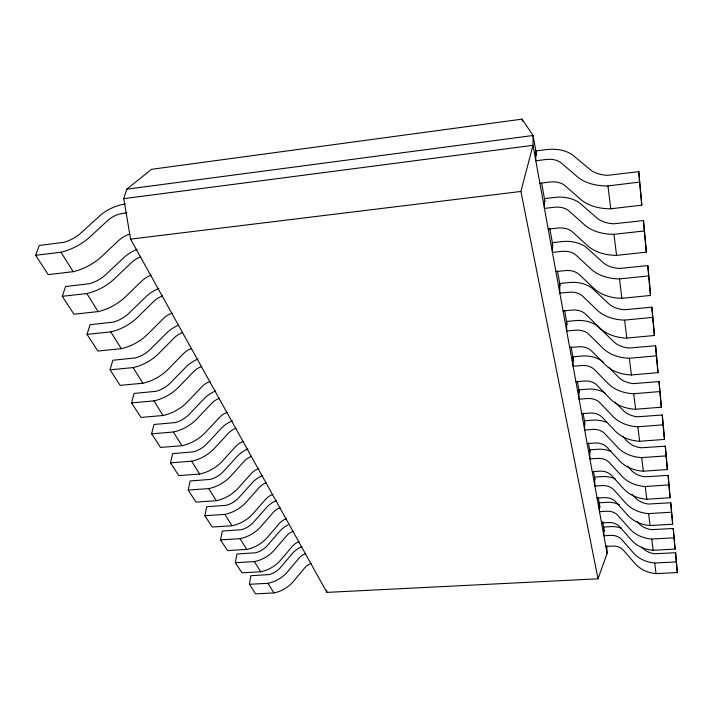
<?xml version="1.0" encoding="UTF-8"?>
<svg xmlns="http://www.w3.org/2000/svg" width="713" height="713" viewBox="0 0 713 713"><rect width="100%" height="100%" fill="white"/><g stroke="black" fill="none" stroke-linecap="round" stroke-linejoin="round"><path stroke-width="1.07" d="M311.082 563.484A12.157 9.902 -31.2 0 0 304.683 567.904L293.498 581.309A28.021 22.361 -32.9 0 1 273.952 592.931L255.611 593.858L249.39 584.286L250.86 575.703L269.051 574.616A18.538 14.688 -32.6 0 0 279.888 568.199L293.257 552.522A22.201 17.95 -31 0 1 302.062 546.488M299.005 541.746A12.486 10.009 -30.7 0 0 292.419 546.247L280.851 559.892A28.778 22.593 -32.3 0 1 260.735 571.781L241.93 572.806L235.361 562.7L236.939 553.992L255.593 552.789A19.055 14.839 -32 0 0 266.751 546.229L280.583 530.276A22.816 18.146 -30.4 0 1 287.981 524.893M286.252 518.779A12.843 10.116 -30.1 0 0 279.46 523.378L267.491 537.272A29.581 22.816 -31.7 0 1 246.76 549.429L227.483 550.57L220.531 539.875L222.242 531.042L241.359 529.723A19.59 14.982 -31.4 0 0 252.865 523.012L267.188 506.774A23.467 18.333 -29.9 0 1 276.546 500.481M272.767 494.492A13.208 10.214 -29.6 0 0 265.762 499.189L253.356 513.324A30.427 23.03 -31.1 0 1 231.975 525.766L212.198 527.032L204.836 515.704L206.672 506.747L226.297 505.294A20.16 15.116 -30.9 0 0 238.169 498.432L253.017 481.899A24.162 18.511 -29.4 0 1 262.669 475.473M258.471 468.753A13.609 10.312 -29.2 0 0 251.234 473.557L238.365 487.95A31.327 23.226 -30.6 0 1 216.297 500.686L195.986 502.095L188.179 490.072L190.166 480.981L210.326 479.386A20.766 15.24 -30.4 0 0 222.581 472.363L237.99 455.536A24.893 18.681 -29 0 1 247.964 448.967M243.311 441.445A14.028 10.401 -28.7 0 0 235.825 446.356L222.456 461.017A32.281 23.404 -30.1 0 1 199.649 474.056L178.785 475.607L170.478 462.826L172.635 453.62L193.348 451.864A21.408 15.347 -29.9 0 0 206.021 444.662L222.037 427.533A25.677 18.823 -28.5 0 1 232.349 420.822M227.189 412.408A14.474 10.472 -28.3 0 0 219.444 417.435L205.531 432.354A33.306 23.556 -29.7 0 1 181.94 445.714L160.487 447.443L151.637 433.825L153.972 424.493L175.282 422.568A22.094 15.436 -29.5 0 0 188.392 415.189L205.059 397.747A26.506 18.957 -28.1 0 1 215.736 390.884M598.02 578.796L520.891 191.458L532.994 145.327L533.066 135.488L522.041 119.142L151.602 169.302L126.762 189.177L123.768 198.66L130.577 239.122L326.875 592.387L598.02 578.796L607.102 553.431L606.808 545.855M210.005 381.482A14.955 10.535 -27.9 0 0 201.984 386.615L187.492 401.811A34.384 23.672 -29.2 0 1 163.063 415.51L140.978 417.417L131.54 402.89L134.071 393.433L156.013 391.312A22.825 15.508 -29 0 0 169.596 383.754L186.966 365.992A27.397 19.055 -27.7 0 1 198.036 358.978M191.672 348.461A15.463 10.588 -27.5 0 0 183.348 353.719L168.223 369.191A35.543 23.761 -28.8 0 1 142.894 383.238L120.149 385.359L110.052 369.815L112.806 360.252L135.408 357.908A23.6 15.543 -28.6 0 0 149.498 350.145L167.635 332.08A28.342 19.135 -27.3 0 1 178.428 325.19M172.056 313.141A16.007 10.615 -27.1 0 0 163.411 318.524L147.6 334.263A36.791 23.796 -28.4 0 1 121.29 348.684L97.85 351.046L87.022 334.37L90.034 324.7L113.34 322.116A24.438 15.552 -28.2 0 0 127.975 314.157L146.94 295.761A29.358 19.162 -26.9 0 1 158.883 288.417M151.022 275.271A16.595 10.624 -26.7 0 0 142.03 280.77L125.47 296.795A38.119 23.779 -27.9 0 1 98.118 311.599L73.929 314.219L62.289 296.305L65.578 286.537L89.633 283.667A25.338 15.526 -27.7 0 0 104.856 275.494L124.739 256.787A30.454 19.153 -26.6 0 1 137.172 249.265M129.721 234.122A17.228 10.597 -26.4 0 0 119.035 240.183L101.665 256.484A39.554 23.698 -27.5 0 1 73.172 271.689L48.199 274.612L35.65 255.299L39.26 245.45L64.099 242.268A26.31 15.445 -27.3 0 0 79.972 233.873L100.845 214.863A31.639 19.082 -26.2 0 1 123.304 204.319L125.39 203.989M126.762 189.177L533.066 135.488L536.622 155.229M123.768 198.66L532.994 145.327L607.102 553.431M126.941 212.884L122.689 213.428A17.54 10.57 -26.2 0 0 107.832 220.406L90.052 236.823A40.258 23.627 -27.3 0 1 61.006 252.224L35.65 255.299M539.884 183.25L549.652 182.047A18.69 12.415 -12.2 0 1 565.008 185.692L580.569 199.31A44.046 28.957 -9.8 0 0 610.791 208.784L641.771 205.166L640.987 194.729L638.759 171.655L607.913 175.318A29.358 18.948 -10.1 0 1 591.015 170.291L572.183 154.668A34.376 22.424 -12.4 0 0 548.457 149.382L535.846 150.951L535.802 160.79L545.757 159.516A19.046 12.424 -12.4 0 1 561.381 163.072L577.191 176.628A44.91 28.992 -10.1 0 0 607.957 185.933L639.534 182.109L638.759 171.655M130.577 239.122L520.891 191.458M548.217 229.14L557.619 228.062A17.95 12.371 -11.7 0 1 572.423 231.877L587.467 245.602A42.29 28.841 -9.2 0 0 616.567 255.37L646.317 252.144L645.532 241.778L643.482 220.549L613.875 223.793A28.163 18.895 -9.5 0 1 597.619 218.588L579.428 202.795A32.985 22.37 -11.9 0 0 556.559 197.216L544.429 198.615L544.447 208.41L554.019 207.278A18.28 12.397 -11.9 0 1 569.072 211.021L584.357 224.702A43.083 28.903 -9.5 0 0 613.964 234.345L644.267 230.941L643.482 220.549M62.289 296.305L86.834 293.551A38.769 23.752 -27.7 0 0 114.704 278.56L131.629 262.411A16.88 10.615 -26.6 0 1 140.8 256.849M555.926 271.591L564.99 270.619A17.264 12.29 -11.2 0 1 579.277 274.567L593.84 288.346A40.659 28.654 -8.6 0 0 621.896 298.337L650.514 295.458L649.73 285.182L647.832 265.575L619.365 268.462A27.058 18.788 -8.9 0 1 603.697 263.106L586.113 247.224A31.711 22.255 -11.4 0 0 564.045 241.413L552.361 242.661L552.441 252.402L561.657 251.386A17.575 12.335 -11.4 0 1 576.184 255.272L590.961 269.033A41.399 28.743 -8.9 0 0 619.49 278.926L648.616 275.895L647.832 265.575M87.022 334.37L110.8 331.901A37.388 23.796 -28.2 0 0 137.582 317.303L153.732 301.43A16.274 10.624 -26.9 0 1 162.537 295.993M563.074 310.966L571.817 310.093A16.631 12.192 -10.7 0 1 585.631 314.148L599.74 327.927A39.162 28.413 -7.9 0 0 626.825 338.078L654.391 335.511L653.607 325.333L651.86 307.178L624.445 309.745A26.042 18.645 -8.2 0 1 609.33 304.291L592.307 288.364A30.525 22.094 -10.9 0 0 570.988 282.375L559.714 283.489L559.839 293.15L568.733 292.241A16.916 12.246 -10.9 0 1 582.762 296.243L597.075 310.03A39.839 28.529 -8.2 0 0 624.597 320.11L652.645 317.401L651.86 307.178M110.052 369.815L133.108 367.587A36.105 23.787 -28.6 0 0 158.883 353.372L174.32 337.775A15.713 10.606 -27.3 0 1 182.786 332.463M569.723 347.596L578.181 346.812A16.043 12.076 -10.1 0 1 591.54 350.939L605.221 364.691A37.771 28.128 -7.2 0 0 631.406 374.958L657.992 372.658L657.217 362.605L655.586 345.743L629.151 348.033A25.098 18.476 -7.5 0 1 614.544 342.49L598.055 326.572A29.429 21.898 -10.4 0 0 577.441 320.449L566.55 321.447L566.71 331.01L575.302 330.19A16.31 12.139 -10.4 0 1 588.867 334.29L602.743 348.051A38.395 28.262 -7.5 0 0 629.338 358.274L656.361 355.849L655.586 345.743M131.54 402.89L153.919 400.884A34.91 23.716 -29 0 0 178.758 387.025L193.535 371.705A15.187 10.561 -27.7 0 1 201.699 366.518M575.926 381.749L584.107 381.045A15.499 11.952 -9.5 0 1 597.048 385.234L610.328 398.932A36.479 27.825 -6.5 0 0 635.657 409.271L661.334 407.203L660.568 397.284L659.044 381.58L633.527 383.621A24.224 18.28 -6.8 0 1 619.401 378.024L609.196 367.855M151.637 433.825L173.384 432.016A33.796 23.609 -29.5 0 0 197.349 418.504L211.529 403.451A14.688 10.508 -28.1 0 1 219.39 398.38M603.412 362.159A28.413 21.675 -9.8 0 0 583.448 355.921L572.922 356.812L573.118 366.277L581.416 365.537A15.748 12.014 -9.8 0 1 594.553 369.699L608.011 383.425A37.058 27.967 -6.8 0 0 633.732 393.736L659.819 391.562L661.334 407.203M581.728 413.683L589.642 413.05A14.991 11.809 -8.9 0 1 602.2 417.283L615.087 430.893A35.267 27.486 -5.7 0 0 639.632 441.276L664.454 439.422L663.687 429.627L662.27 414.975L637.609 416.793A23.413 18.066 -6.1 0 1 623.928 411.169L615.061 402.114M170.478 462.826L191.619 461.195A32.745 23.476 -29.9 0 0 214.773 448.005L228.392 433.228A14.233 10.437 -28.5 0 1 235.994 428.272M605.257 393.095A27.459 21.435 -9.2 0 0 589.063 389.048L578.867 389.851L579.099 399.209L587.129 398.54A15.223 11.88 -9.2 0 1 599.865 402.756L612.93 416.41A35.819 27.647 -6.1 0 0 637.832 426.775L663.045 424.832L664.454 439.422M587.155 443.593L594.829 443.023A14.51 11.666 -8.2 0 1 607.013 447.283L619.544 460.794A34.144 27.139 -4.9 0 0 643.34 471.195L667.377 469.528L666.61 459.867L665.291 446.16L641.415 447.782A22.656 17.843 -5.3 0 1 628.162 442.14L622.556 436.32M188.179 490.072L208.74 488.601A31.764 23.306 -30.4 0 0 231.146 475.723L244.238 461.213A13.797 10.347 -29 0 1 251.591 456.356M606.513 422.363A26.577 21.176 -8.6 0 0 594.321 420.064L584.437 420.786L584.696 430.028L592.476 429.422A14.732 11.738 -8.6 0 1 604.829 433.673L617.529 447.238A34.652 27.299 -5.3 0 0 641.655 457.63L666.049 455.883L667.377 469.528M592.253 471.676L599.704 471.159A14.064 11.515 -7.5 0 1 611.531 475.437L623.723 488.833A33.092 26.773 -4 0 0 646.816 499.225L670.104 497.736L669.355 488.209L668.108 475.357L644.989 476.81A21.943 17.611 -4.4 0 1 632.128 471.159L627.413 466.168M204.836 515.704L224.853 514.376A30.837 23.119 -30.9 0 0 246.546 501.8L259.167 487.549A13.387 10.258 -29.4 0 1 266.27 482.799M611.086 451.507A25.748 20.9 -7.9 0 0 599.25 449.163L589.669 449.805L589.945 458.931L597.494 458.388A14.269 11.586 -7.9 0 1 609.481 462.657L621.834 476.115A33.564 26.942 -4.4 0 0 645.238 486.507L668.865 484.938L670.104 497.736M597.048 498.084L604.285 497.612A13.645 11.355 -6.7 0 1 615.782 501.907L627.654 515.178A32.103 26.399 -3.1 0 0 650.087 525.543L672.671 524.207L671.922 514.822L670.755 502.745L648.331 504.038A21.274 17.37 -3.5 0 1 635.853 498.396L631.976 494.234M220.531 539.875L240.04 538.671A29.964 22.914 -31.4 0 0 261.065 526.39L273.231 512.389A13.012 10.16 -29.9 0 1 280.12 507.736M615.381 478.904A24.964 20.624 -7.1 0 0 603.884 476.516L594.58 477.095L594.874 486.097L602.2 485.598A13.841 11.426 -7.1 0 1 613.857 489.884L625.871 503.218A32.548 26.577 -3.5 0 0 648.598 513.601L671.503 512.192L672.671 524.207M601.576 522.968L608.599 522.549A13.253 11.203 -5.9 0 1 619.793 526.836L631.353 539.982A31.176 26.024 -2.1 0 0 653.153 550.302L675.077 549.099L674.346 539.857L673.241 528.493L651.486 529.643A20.65 17.13 -2.6 0 1 639.356 524.019L636.878 521.346M235.361 562.7L254.381 561.621A29.144 22.7 -32 0 0 274.781 549.607L286.528 535.855A12.647 10.062 -30.4 0 1 293.203 531.301M619.428 504.688A24.233 20.338 -6.3 0 0 608.242 502.273L599.205 502.79L599.517 511.667L606.638 511.221A13.431 11.274 -6.3 0 1 617.975 515.508L629.668 528.716A31.595 26.203 -2.6 0 0 651.762 539.055L673.981 537.798L675.077 549.099M605.836 546.461L612.672 546.078A12.887 11.043 -4.9 0 1 623.563 550.365L634.837 563.368A30.302 25.641 -1 0 0 656.049 573.635L677.35 572.557L675.585 552.735L654.445 553.76A20.071 16.88 -1.5 0 1 642.654 548.163L641.682 547.138M249.39 584.286L267.936 583.314A28.368 22.468 -32.6 0 0 287.749 571.568L299.103 558.056A12.308 9.946 -31 0 1 305.592 553.6M621.558 528.288A23.547 20.053 -5.4 0 0 612.36 526.568L603.572 527.032L603.902 535.784L610.818 535.383A13.048 11.114 -5.4 0 1 621.852 539.67L633.251 552.735A30.695 25.82 -1.5 0 0 654.73 563.029L676.316 561.906L677.35 572.557M61.006 252.224L73.172 271.689M86.834 293.551L98.118 311.599M110.8 331.901L121.29 348.684M133.108 367.587L142.894 383.238M153.919 400.884L163.063 415.51M173.384 432.016L181.94 445.714M191.619 461.195L199.649 474.056M208.74 488.601L216.297 500.686M224.853 514.376L231.975 525.766M240.04 538.671L246.76 549.429M254.381 561.621L260.735 571.781M267.936 583.314L273.952 592.931M522.041 119.142L522.451 121.326M541.666 183.286L545.026 201.904M549.759 228.196L552.94 245.86M557.45 270.913L560.097 285.592M564.553 310.351L567.12 324.593M571.06 346.5L573.662 360.956M577.378 381.553L579.348 392.506M583.091 413.317L585.07 424.271M588.421 442.898L590.052 451.944M593.546 471.373L594.972 479.288M598.287 497.665L600.061 507.522M602.628 521.764L604.348 531.328M607.957 185.933L610.791 208.784M613.964 234.345L616.567 255.37M619.49 278.926L621.896 298.337M624.597 320.11L626.825 338.078M629.338 358.274L631.406 374.958M633.732 393.736L635.657 409.271M637.832 426.775L639.632 441.276M641.655 457.63L643.34 471.195M645.238 486.507L646.816 499.225M648.598 513.601L650.087 525.543M651.762 539.055L653.153 550.302M654.73 563.029L656.049 573.635M326.652 590.248L326.875 592.387M639.534 182.109L641.771 205.166M644.267 230.941L646.317 252.144M648.616 275.895L650.514 295.458M652.645 317.401L654.391 335.511M656.361 355.849L657.992 372.658M675.585 552.735L676.316 561.906M673.241 528.493L673.981 537.798M670.755 502.745L671.503 512.192M668.108 475.357L668.865 484.938M665.291 446.16L666.049 455.883M662.27 414.975L663.045 424.832M659.044 381.58L659.819 391.562"/></g></svg>
